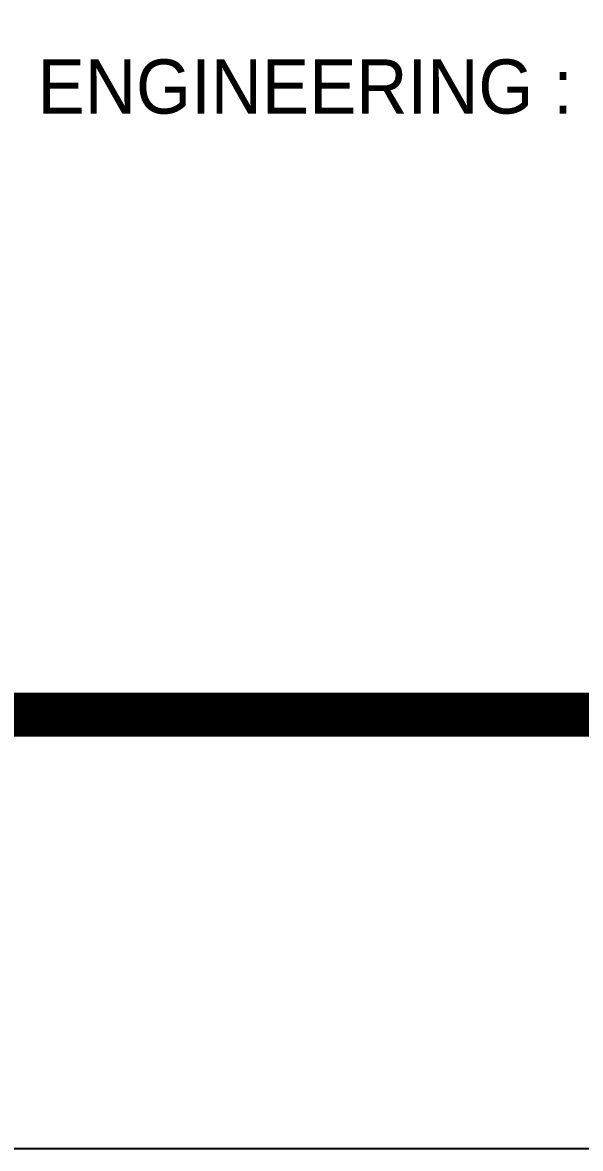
# Model space of a CAD drawing. Header units: millimetres. Extents: x 10297564 to 11610295, y -9287743 to -8409454.
# Drawn here: x 10577994 to 10580571, y -9123565 to -9118370 of the extents above; entities that cross this region are included whole.
import ezdxf
from ezdxf.enums import TextEntityAlignment as Align

# ---------------------------------------------------------------- set-up
doc = ezdxf.new("R2010")
doc.units = ezdxf.units.MM
doc.header["$LTSCALE"] = 100
for name, color, linetype in [('_도곽_마크', 7, 'Continuous'), ('BOX', 7, 'Continuous'), ('BOX_Def', 8, 'Continuous')]:
    doc.layers.add(name, color=color, linetype=linetype)
doc.layers.add('DIJ1-TEXT', color=7, linetype='Continuous', lineweight=5)
doc.layers.add('TITLE', color=7, linetype='Continuous', lineweight=0)
doc.styles.add('RomanS', font='Dotum.ttf')

# ---------------------------------------------------------------- blocks, each defined once
blk = doc.blocks.new('A$C78AD5414')
at = {"layer": '_도곽_마크'}
blk.add_lwpolyline([(40, 21), (811, 21)], dxfattribs=at)
at = {"layer": 'BOX', "const_width": 2}
blk.add_lwpolyline([(40, 20), (40, 574), (811, 574), (811, 20)], close=True, dxfattribs=at)
at = {"layer": 'BOX_Def'}
blk.add_lwpolyline([(0, 0), (841, 0), (841, 594), (0, 594)], close=True, dxfattribs=at)
at = {"layer": 'DIJ1-TEXT', "style": 'RomanS'}
blk.add_text('ENGINEERING :', height=2.5, dxfattribs=at).set_placement((282, 49), align=Align.MIDDLE_LEFT)

msp = doc.modelspace()

# ---------------------------------------------------------------- block references
at = {"layer": 'TITLE', "color": 4, "xscale": 99.9999999987065, "yscale": 99.9999999987065, "zscale": 99.9999999987065}
msp.add_blockref('A$C78AD5414', (10549864, -9123565.4), dxfattribs=at)

doc.saveas('drawing.dxf')
